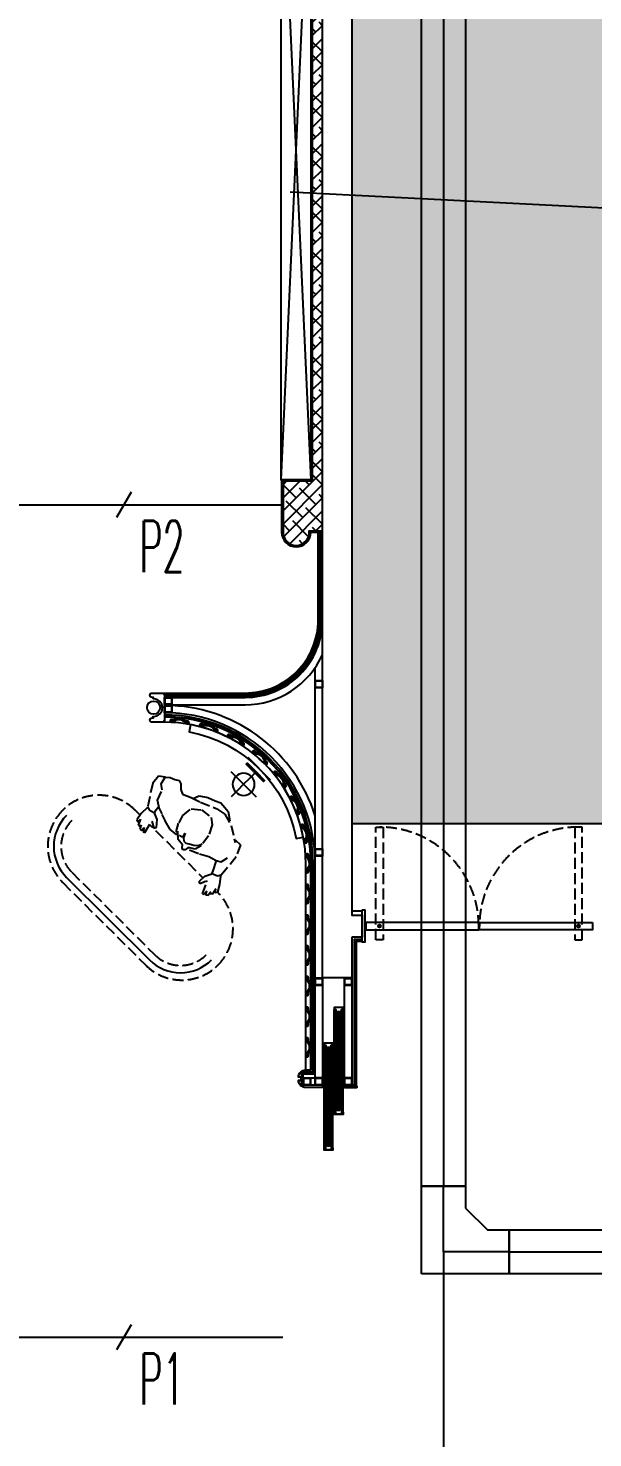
# Model space of a CAD drawing. Extents: x -284868 to 304789, y -137694 to 137894.
# Drawn here: x -71369 to -67509, y -98586 to -88938 of the extents above; entities that cross this region are included whole.
import ezdxf

# ---------------------------------------------------------------- set-up
doc = ezdxf.new("R2010")
doc.units = 0
doc.set_wipeout_variables(frame=1)
doc.linetypes.add('DASH', pattern=[0.35, 0.25, -0.1])
doc.layers.get('0').update_dxf_attribs({"linetype": 'CONTINUOUS'})
for name, color, linetype in [('0-墙', 4, 'CONTINUOUS'), ('0-非设计区域', 251, 'CONTINUOUS'), ('CABLETRAY', 4, 'CONTINUOUS'), ('CABLETRAY_DOTE', 5, 'DASH'), ('P-完成面', 42, 'CONTINUOUS'), ('P-平面家具', 3, 'CONTINUOUS'), ('P-门扇', 6, 'CONTINUOUS'), ('TEXT_照明_回路标注', 41, 'CONTINUOUS'), ('WIRE-照明', 130, 'CONTINUOUS')]:
    doc.layers.add(name, color=color, linetype=linetype)
doc.styles.add('HZ_e', font='simplex.shx', dxfattribs={"width": 0.8, "bigfont": 'hztxt.shx'})
doc.linetypes.add('FENCELINE2', pattern='A,6.35,-2.54,[132,ltypeshp.shx,S=2.54,R=0,X=-2.54,Y=0],-2.54,25.4', length=36.83)

# ---------------------------------------------------------------- blocks, each defined once
blk = doc.blocks.new('A$C55830984')
at = {"layer": 'P-完成面', "color": 251}
for points in [[(-50, 50), (0, 50), (0, 0), (-50, 0)], [(-47, 47), (-3, 47), (-3, 3), (-47, 3)]]:
    blk.add_lwpolyline(points, close=True, dxfattribs=at)
blk = doc.blocks.new('A$Cdc63680e')
at = {"layer": 'P-完成面', "ltscale": 3}
h = blk.add_hatch(dxfattribs=at)
h.set_pattern_fill('ANSI38', color=250)
h.set_pattern_definition([(45, (-422851.3827, 373884.1253), (-2.24506403, 2.24506403), []), (135, (-422851.3827, 373884.1253), (-6.73519209, 2.24506403), [7.9375, -4.7625])])
edge = h.paths.add_edge_path()
edge.add_arc((-71.2, 0.4), 61.2, 359.64024, 407.86784)
edge.add_arc((-23.8, 53.8), 10.3, 96.60304, 231.5978, ccw=False)
edge.add_arc((-25, 55), 9, 0, 89.65095, ccw=False)
edge.add_line((-16, 55), (-16, 34))
edge.add_line((-16, 34), (-1, 34))
edge.add_line((-1, 34), (-1, -34))
edge.add_line((-1, -34), (-16, -34))
edge.add_line((-16, -34), (-16, -55))
edge.add_arc((-25, -55), 9, 270.34905, 360, ccw=False)
edge.add_arc((-23.8, -53.8), 10.3, 128.4022, 263.39696, ccw=False)
edge.add_arc((-71.2, -0.4), 61.2, 312.13216, 360.35976)
at = {"layer": 'P-完成面'}
blk.add_lwpolyline([(-11, 0, 0.213484), (-30.8, 45), (-30.8, 45, -0.669016), (-25, 65), (-25, 65, -0.414214), (-15, 55), (-15, 35), (0, 35), (0, -35), (-15, -35), (-15, -55, -0.414214), (-25, -65), (-25, -65, -0.669016), (-30.8, -45), (-30.8, -45, 0.213484), (-11, 0, -0.213484)], format="xyb", dxfattribs=at)
at = {"layer": 'P-完成面', "color": 251}
blk.add_lwpolyline([(-10, 0, 0.213595), (-30.1, 45.8, -0.668146), (-24.9, 64, -0.41243), (-16, 55), (-16, 34), (-1, 34), (-1, -34), (-16, -34), (-16, -55, -0.41243), (-24.9, -64, -0.668146), (-30.1, -45.8, 0.213595)], format="xyb", close=True, dxfattribs=at)
blk = doc.blocks.new('A$C05673959')
at = {"color": 6, "linetype": 'DASH', "ltscale": 80, "elevation": 0}
for points in [[(6, 41), (1, 45), (0, 39)], [(10, 25), (1, 45)], [(17, 47), (20, 52), (23, 47)], [(20, 25), (20, 52)], [(30, 25), (39, 45)], [(34, 41), (39, 45), (40, 39)]]:
    blk.add_lwpolyline(points, dxfattribs=at)
for points in [[(5, 15), (5, 0), (35, 0), (35, 15)], [(10, 15), (30, 15), (30, 25), (10, 25)]]:
    blk.add_lwpolyline(points, close=True, dxfattribs=at)
blk = doc.blocks.new('A$C91fbf63e')
at = {"color": 8}
blk.add_wipeout([(0, 0), (-50, 0), (-50, -50), (0, -50)], dxfattribs=at).dxf.layer = 'P-完成面'
at = {"layer": 'P-完成面'}
h = blk.add_hatch(dxfattribs=at)
h.set_pattern_fill('_USER', color=8, scale=3.749611, angle=225, style=0, double=1, pattern_type=0)
h.set_pattern_definition([(135, (1.25, -48.3284), (2.65138, 2.65138), []), (45, (1.25, -48.3284), (2.65138, -2.65138), [])])
h.paths.add_polyline_path([(-2, -48), (-2, -43), (-47, -43), (-47, -48)])
at = {"layer": 'P-完成面', "color": 3, "elevation": 0}
for points in [[(-3, -48), (-2, -48), (-2, -2), (-48, -2), (-48, -48), (-47, -48), (-47, -50), (-50, -50), (-50, 0), (0, 0), (0, -50), (-3, -50), (-3, -48)], [(-47, -43), (-2, -43), (-2, -48), (-47, -48), (-47, -43)]]:
    blk.add_lwpolyline(points, dxfattribs=at)
at = {"layer": 'P-完成面', "color": 8, "elevation": 0}
blk.add_lwpolyline([(-47, -50), (-3, -50)], dxfattribs=at)
at = {"layer": 'P-完成面', "color": 8}
for centre in [(-47, -43, 0), (-2, -43, 0)]:
    blk.add_arc(centre, 0.722, 234.7473, 305.2527, dxfattribs=at)
at = {"layer": 'P-完成面', "color": 8, "extrusion": (0, 0, -1), "xscale": -0.674219491757518, "yscale": 0.674219491757518, "zscale": -0.674219491757518, "rotation": 180}
blk.add_blockref('A$C05673959', (12, -2, 0), dxfattribs=at)
blk = doc.blocks.new('A$C95e0a651')
at = {"color": 251, "ltscale": 3}
for p, q in [((10, -45), (10, -687.5)), ((50, -45), (50, -687.5))]:
    blk.add_line(p, q, dxfattribs=at)
for points in [[(37.5, -45), (50, -45), (50, -15), (60, -15), (60, 0), (0, 0), (0, -15), (10, -15), (10, -45), (22.5, -45), (22.5, -30), (37.5, -30), (37.5, -45)], [(37.5, -687.5), (50, -687.5), (50, -717.5), (60, -717.5), (60, -732.5), (0, -732.5), (0, -717.5), (10, -717.5), (10, -687.5), (22.5, -687.5), (22.5, -702.5), (37.5, -702.5), (37.5, -687.5)]]:
    blk.add_lwpolyline(points)
at = {"color": 8, "ltscale": 3}
for points in [[(0, -717.5), (0, -15)], [(60, -717.5), (60, -15)]]:
    blk.add_lwpolyline(points, dxfattribs=at)
for points in [[(39, -43.5), (48.5, -43.5), (48.5, -13.5), (58.5, -13.5), (58.5, -1.5), (1.5, -1.5), (1.5, -13.5), (11.5, -13.5), (11.5, -43.5), (21, -43.5), (21, -28.5), (39, -28.5)], [(39, -689), (48.5, -689), (48.5, -719), (58.5, -719), (58.5, -731), (1.5, -731), (1.5, -719), (11.5, -719), (11.5, -689), (21, -689), (21, -704), (39, -704)]]:
    blk.add_lwpolyline(points, close=True)
at = {"color": 5}
blk.add_lwpolyline([(26, -30), (34, -30), (36, -32), (36, -700.5), (34, -702.5), (26, -702.5), (24, -700.5), (24, -32)], close=True, dxfattribs=at)
blk = doc.blocks.new('*U406')
blk.add_line((-201.7, 244.1), (-201.7, 29.1))
at = {"color": 250}
blk.add_wipeout([(0.7, 81.6), (3.9, 85), (7, 88.6), (9.8, 92.4), (12.3, 96.4), (14.6, 100.5), (16.6, 104.8), (18.4, 109.1), (19.9, 113.6), (21.1, 118.2), (22, 122.8), (22.6, 127.5), (23, 132.2), (23, 136.9), (22.7, 141.6), (22.2, 146.2), (21.3, 150.9), (20.2, 155.4), (18.7, 159.9), (17, 164.3), (15.1, 168.6), (12.8, 172.8), (10.3, 176.7), (7.6, 180.6), (4.6, 184.2), (1.4, 187.7), (-2, 190.9), (-5.6, 194), (-9.4, 196.8), (-13.4, 199.3), (-17.5, 201.6), (-21.8, 203.6), (-26.1, 205.4), (-30.6, 206.9), (-35.1, 208.1), (-39.8, 209), (-44.4, 209.6), (-49.1, 209.9), (-53.9, 210), (-58.6, 209.7), (-63.2, 209.2), (-67.9, 208.3), (-72.4, 207.2), (-76.9, 205.7), (-81.3, 204), (-85.6, 202), (-89.7, 199.8), (-93.7, 197.3), (-97.6, 194.6), (-101.2, 191.6), (-104.7, 188.4), (-107.9, 185), (-110.9, 181.4), (-113.7, 177.6), (-116.3, 173.6), (-118.6, 169.5), (-120.6, 165.2), (-122.4, 160.9), (-123.9, 156.4), (-125.1, 151.8), (-126, 147.2), (-126.6, 142.5), (-126.9, 137.8), (-127, 133.1), (-126.7, 128.4), (-126.1, 123.8), (-125.3, 119.1), (-124.1, 114.6), (-122.7, 110.1), (-121, 105.7), (-119, 101.4), (-116.8, 97.2), (-114.3, 93.3), (-111.6, 89.4), (-108.6, 85.8), (-105.4, 82.3), (-102, 79.1), (-98.3, 76), (-94.6, 73.2), (-90.6, 70.7), (-86.5, 68.4), (-82.2, 66.4), (-77.9, 64.6), (-73.4, 63.1), (-68.8, 61.9), (-64.2, 61), (-59.5, 60.4), (-54.8, 60.1), (-50.1, 60), (-45.4, 60.3), (-40.7, 60.8), (-36.1, 61.7), (-31.5, 62.8), (-27, 64.3), (-22.7, 66), (-18.4, 68), (-14.2, 70.2), (-10.2, 72.7), (-6.4, 75.4), (-2.8, 78.4)], dxfattribs=at)
for points in [[(-160.4, 135), (-171.9, 135), (-171.9, 219.2), (-160.4, 219.2)], [(-160.4, 53), (-171.9, 53), (-171.9, 135), (-160.4, 135)]]:
    blk.add_hatch(color=256).paths.add_polyline_path(points)
for q in [(-171.9, 217), (-171.9, 53)]:
    blk.add_line((-171.9, 135), q)
at = {"color": 251}
for q in [(-52, 255), (-171.9, 135), (67.8, 135), (-52, 15)]:
    blk.add_line((-52, 135), q, dxfattribs=at)
for points in [[(-171.9, 53), (-160.4, 53), (-160.4, 219.2), (-171.9, 219.2)], [(-171.9, 53), (-171.9, 53), (-171.9, 217), (-171.9, 217)]]:
    blk.add_lwpolyline(points, close=True)
blk.add_circle((-52, 135), 75)
blk = doc.blocks.new('A$C78095CF1')
at = {"color": 251, "linetype": 'DASH', "ltscale": 300}
blk.add_wipeout([(673, 62), (712, 104), (722, 0), (736, 0), (743, 37), (750, 2), (769, 7), (774, 42), (776, 25), (793, 30), (797, 69), (800, 69), (805, 48), (821, 62), (810, 121), (788, 185), (833, 372), (823, 471), (772, 488), (776, 469), (693, 574), (672, 597), (586, 680), (543, 700), (520, 696), (496, 693), (465, 693), (433, 692), (369, 674), (338, 639), (317, 635), (244, 630), (218, 658), (198, 696), (175, 713), (142, 707), (104, 702), (69, 689), (68, 690), (18, 674), (0, 605), (43, 425), (45, 418), (26, 365), (23, 354), (12, 296), (28, 282), (35, 302), (36, 303), (40, 263), (57, 259), (59, 275), (64, 240), (83, 236), (90, 266), (97, 233), (111, 232), (121, 337), (160, 295), (176, 307), (154, 366), (113, 405), (120, 466), (134, 451), (175, 416), (214, 384), (277, 341), (340, 328), (352, 326), (367, 298), (418, 275), (425, 253), (437, 241), (453, 249), (458, 259), (464, 259), (532, 264), (559, 266), (623, 276), (642, 279), (658, 278), (696, 278), (707, 277), (720, 172), (679, 132), (659, 78), (657, 74)], dxfattribs=at).dxf.layer = 'P-平面家具'
at = {"layer": 'P-平面家具', "color": 251, "linetype": 'DASH', "ltscale": 300}
for p, q in [((18, 674), (0, 605)), ((69, 691), (18, 674)), ((61, 630), (66, 689)), ((65, 672), (69, 691)), ((104, 702), (69, 689)), ((142, 704), (104, 702)), ((142, 707), (175, 713)), ((175, 713), (198, 696)), ((198, 696), (218, 658)), ((218, 658), (244, 630)), ((338, 639), (369, 674)), ((369, 674), (433, 692)), ((433, 692), (496, 693)), ((496, 693), (543, 700)), ((543, 700), (586, 680)), ((586, 680), (623, 663)), ((623, 663), (675, 593)), ((0, 605), (25, 500)), ((88, 592), (61, 630)), ((88, 592), (61, 630)), ((92, 503), (88, 592)), ((92, 503), (88, 592)), ((244, 630), (317, 635)), ((317, 635), (399, 634)), ((319, 481), (355, 557)), ((355, 557), (432, 584)), ((399, 634), (535, 643)), ((432, 584), (525, 564)), ((525, 564), (558, 515)), ((535, 643), (610, 633)), ((610, 633), (693, 574)), ((693, 574), (776, 469)), ((25, 500), (45, 418)), ((120, 466), (92, 503)), ((115, 431), (120, 466)), ((128, 455), (120, 466)), ((169, 422), (128, 455)), ((319, 419), (319, 481)), ((558, 515), (569, 426)), ((776, 469), (772, 488)), ((772, 488), (823, 471)), ((823, 471), (833, 372)), ((23, 354), (12, 296)), ((45, 418), (23, 354)), ((43, 425), (66, 407)), ((66, 407), (106, 405)), ((111, 234), (121, 337)), ((113, 405), (115, 431)), ((154, 366), (113, 405)), ((121, 337), (136, 323)), ((176, 307), (154, 366)), ((231, 372), (169, 422)), ((277, 341), (214, 384)), ((340, 328), (277, 341)), ((328, 345), (316, 413)), ((330, 352), (353, 319)), ((367, 298), (338, 354)), ((361, 330), (382, 327)), ((382, 327), (394, 339)), ((394, 339), (397, 366)), ((397, 366), (401, 327)), ((551, 330), (519, 287)), ((530, 325), (551, 349)), ((569, 426), (551, 328)), ((745, 286), (776, 335)), ((833, 372), (808, 267)), ((12, 296), (28, 282)), ((28, 282), (35, 312)), ((33, 302), (36, 302)), ((35, 312), (40, 263)), ((40, 263), (57, 259)), ((57, 259), (59, 275)), ((59, 275), (64, 240)), ((64, 240), (83, 236)), ((83, 236), (90, 266)), ((90, 266), (97, 233)), ((97, 233), (111, 234)), ((136, 323), (160, 295)), ((160, 295), (176, 307)), ((418, 275), (367, 298)), ((401, 327), (413, 306)), ((413, 306), (434, 298)), ((425, 253), (418, 275)), ((437, 241), (425, 253)), ((434, 298), (460, 305)), ((453, 249), (437, 241)), ((464, 273), (453, 249)), ((460, 305), (497, 311)), ((479, 278), (464, 273)), ((559, 266), (464, 259)), ((519, 287), (479, 278)), ((497, 311), (530, 325)), ((642, 279), (559, 266)), ((707, 277), (642, 279)), ((705, 278), (745, 286)), ((718, 197), (707, 277)), ((808, 267), (788, 185)), ((657, 74), (679, 132)), ((679, 132), (720, 172)), ((720, 172), (718, 197)), ((767, 173), (727, 172)), ((790, 192), (767, 173)), ((788, 185), (810, 121)), ((810, 121), (821, 62)), ((673, 62), (657, 74)), ((697, 90), (673, 62)), ((712, 104), (697, 90)), ((722, 0), (712, 104)), ((736, 0), (722, 0)), ((743, 33), (736, 0)), ((750, 2), (743, 33)), ((769, 7), (750, 2)), ((774, 42), (769, 7)), ((776, 25), (774, 42)), ((793, 30), (776, 25)), ((798, 79), (793, 30)), ((800, 69), (797, 69)), ((805, 48), (798, 79)), ((821, 62), (805, 48))]:
    blk.add_line(p, q, dxfattribs=at)
blk = doc.blocks.new('A$C4DBE3E00')
at = {"layer": 'CABLETRAY'}
for p, q in [((-7723, -1374.9), (-7723, 17915.9)), ((-7423, 17915.9), (-7423, -1374.9)), ((-7723, -1974.9), (-7723, -1374.9)), ((-7723, -1374.9), (-7423, -1374.9)), ((-7423, -1374.9), (-7723, -1374.9)), ((-7423, -1374.9), (-7423, -1524.9)), ((-7423, -1524.9), (-7273, -1674.9)), ((-7273, -1674.9), (-7123, -1674.9)), ((-7123, -1974.9), (-7123, -1674.9)), ((-7123, -1674.9), (8943, -1674.9)), ((-7123, -1674.9), (-7123, -1974.9)), ((-7123, -1974.9), (-7723, -1974.9)), ((8943, -1974.9), (-7123, -1974.9))]:
    blk.add_line(p, q, dxfattribs=at)
at = {"layer": 'CABLETRAY_DOTE'}
for p, q in [((-7573, 17915.9), (-7573, -1374.9)), ((-7573, -1824.9), (-7573, -1374.9)), ((-7123, -1824.9), (-7573, -1824.9)), ((-7123, -1824.9), (8943, -1824.9))]:
    blk.add_line(p, q, dxfattribs=at)

msp = doc.modelspace()

# ---------------------------------------------------------------- hatches: boundary and pattern name
at = {"layer": '0-非设计区域', "ltscale": 3}
h = msp.add_hatch(dxfattribs=at)
h.set_pattern_fill('ANGLE', color=256, scale=100)
h.set_pattern_definition([(0, (-492507.45, 278012.8), (0, 698.5), [508, -190.5]), (90, (-492507.45, 278012.8), (-698.5, 4e-14), [508, -190.5])])
h.paths.add_polyline_path([(-66856.6, -67385.8), (-66856.6, -75488.5), (-69156.6, -75488.5), (-69156.6, -94382), (-67356.6, -94382), (-67356.6, -95588.5), (-57756.6, -95588.5), (-57756.6, -99388.5), (-61306.6, -99388.5), (-61306.6, -99688.5), (-67356.6, -99688.5), (-67356.6, -103688.5), (-58356.6, -103688.5), (-58356.6, -106368.5), (-53056.6, -106368.5), (-53056.6, -117135.8), (-52206.6, -117135.8), (-52206.6, -118589), (-41206.1, -118589), (-41206.2, -65088), (-52206.6, -65088), (-52206.6, -67385.8), (-53706.6, -67385.8), (-53706.6, -65088.5), (-66206.6, -65088.5), (-66206.6, -67385.8)])
at = {"layer": 'P-完成面', "ltscale": 3}
h = msp.add_hatch(dxfattribs=at)
h.set_pattern_fill('ANSI38', color=250, scale=20)
h.set_pattern_definition([(45, (-492507.45, 278012.77), (-44.9012806, 44.9012806), []), (135, (-492507.45, 278012.77), (-134.703842, 44.9012806), [158.75, -95.25])])
h.paths.add_polyline_path([(-69356.6, -84598.5), (-70486.6, -84598.5, 1), (-70486.6, -84678.5), (-70326.6, -84678.5), (-70326.6, -84748.5), (-70136.6, -84748.5, -0.414214), (-70006.6, -84878.5), (-70006.6, -85798.5, -0.414214), (-70136.6, -85928.5), (-70326.6, -85928.5), (-70326.6, -85998.5), (-70486.6, -85998.5, 1), (-70486.6, -86078.5), (-69886.6, -86078.5, -0.414214), (-69376.6, -86588.5), (-69376.6, -87198.5), (-69447.2, -87198.5, 0.447214), (-69536.6, -87098.5, 0.414214), (-69626.6, -87188.5), (-69626.6, -87538.5), (-69426.6, -87538.5), (-69426.6, -92038.5), (-69626.6, -92038.5), (-69626.6, -92388.5, 0.414214), (-69536.6, -92478.5, 0.447214), (-69447.2, -92378.5), (-69356.6, -92378.5)])

# ---------------------------------------------------------------- linework, layer by layer
at = {"layer": '0-墙', "ltscale": 3}
msp.add_lwpolyline([(-69156.6, -95158.5), (-69156.6, -95438.5), (-69356.6, -95438.5), (-69356.6, -75288.5), (-68906.6, -75288.5), (-68906.6, -75488.5), (-69156.6, -75488.5), (-69156.6, -95008.5), (-69086.6, -95008.5), (-69086.6, -95158.5), (-69156.6, -95158.5)], dxfattribs=at)
at = {"layer": '0-非设计区域', "ltscale": 3}
msp.add_lwpolyline([(-41206.1, -118589), (-41206.2, -65088), (-52206.6, -65088), (-52206.6, -67385.8), (-53706.6, -67385.8), (-53706.6, -65088.5), (-66206.6, -65088.5), (-66206.6, -67385.8), (-66856.6, -67385.8), (-66856.6, -75488.5), (-69156.6, -75488.5), (-69156.6, -94382), (-67356.6, -94382), (-67356.6, -95588.5), (-57756.6, -95588.5), (-57756.6, -99388.5)], dxfattribs=at)
at = {"layer": 'P-完成面', "color": 6, "ltscale": 3}
for p, q in [((-69639.6, -92028.5), (-69436.6, -87548.5)), ((-69639.6, -87548.5), (-69436.6, -92028.5))]:
    msp.add_line(p, q, dxfattribs=at)
at = {"layer": 'P-完成面', "color": 251, "ltscale": 3}
msp.add_line((-69406.6, -94653.5), (-69406.6, -93314), dxfattribs=at)
at = {"layer": 'P-完成面', "color": 251}
for p, q in [((-70386.6, -93568.5), (-70386.6, -93573.5)), ((-69500.4, -96079.1), (-69500.4, -96177.9)), ((-69488.4, -96081.7), (-69500.4, -96081.7)), ((-69488.4, -96172.1), (-69500.4, -96172.1)), ((-69488.4, -96093.7), (-69406.6, -96093.7))]:
    msp.add_line(p, q, dxfattribs=at)
at = {"layer": 'P-完成面'}
msp.add_line((-69156.6, -94978.5), (-69086.6, -94978.5), dxfattribs=at)
at = {"layer": 'P-完成面', "ltscale": 3}
for points in [[(-69436.6, -87548.5), (-69436.6, -92028.5), (-69639.6, -92028.5), (-69639.6, -92033.5), (-69636.6, -92033.5), (-69636.6, -92388.5, 0.414214), (-69536.6, -92488.5), (-69536.6, -92488.5, 0.414214), (-69436.6, -92388.5), (-69356.6, -92388.5)], [(-70436.6, -93498.5), (-70436.6, -93488.5), (-69886.6, -93488.5, 0.414214), (-69386.6, -92988.5), (-69386.6, -92388.5)], [(-70436.6, -93498.5), (-69886.6, -93498.5, 0.414214), (-69376.6, -92988.5), (-69376.6, -92388.5)]]:
    msp.add_lwpolyline(points, format="xyb", dxfattribs=at)
at = {"layer": 'P-完成面', "color": 6, "ltscale": 3}
msp.add_lwpolyline([(-69639.6, -92028.5), (-69639.6, -87548.5)], dxfattribs=at)
at = {"layer": 'P-完成面', "color": 251, "ltscale": 3}
for points in [[(-69426.6, -87538.5), (-69426.6, -92038.5), (-69626.6, -92038.5), (-69626.6, -92388.5, 0.414214), (-69536.6, -92478.5, 0.447214), (-69447.2, -92378.5), (-69356.6, -92378.5)], [(-70436.6, -93508.5), (-69886.6, -93508.5, 0.414214), (-69366.6, -92988.5), (-69366.6, -92388.5)], [(-70436.6, -93518.5), (-69886.6, -93518.5, 0.414214), (-69356.6, -92988.5), (-69356.6, -92388.5)], [(-70436.6, -93568.5), (-69886.6, -93568.5, 0.296379), (-69356.6, -93224.1, 0.296379)]]:
    msp.add_lwpolyline(points, format="xyb", dxfattribs=at)
at = {"layer": 'P-完成面'}
msp.add_lwpolyline([(-70441.6, -93688.5), (-70521.6, -93688.5, -0.414214), (-70536.6, -93673.5), (-70536.6, -93673.5, -0.414214), (-70521.6, -93658.5), (-70511.6, -93658.5, -1), (-70511.6, -93648.5, 1), (-70511.6, -93528.5, -1), (-70511.6, -93518.5), (-70521.6, -93518.5, -0.414214), (-70536.6, -93503.5), (-70536.6, -93503.5, -0.414214), (-70521.6, -93488.5), (-70441.6, -93488.5), (-70441.6, -93498.5), (-70436.6, -93498.5), (-70436.6, -93678.5), (-70441.6, -93678.5)], format="xyb", close=True, dxfattribs=at)
at = {"layer": 'P-完成面', "color": 251}
for points in [[(-69406.6, -94328.7, 0.31455), (-70386.6, -93574.6)], [(-69406.6, -96069.7), (-69406.6, -94653.5, 0.414214), (-70436.6, -93623.5, 0.414214)], [(-69421.6, -96081.7), (-69421.6, -94653.5, 0.414214), (-70436.6, -93638.5, 0.414214)], [(-69433.6, -96069.7), (-69433.6, -94653.5, 0.414214), (-70436.6, -93650.5)], [(-69357.8, -96172.1), (-69357.8, -96187.3), (-69471.6, -96187.3, -0.407029), (-69520.4, -96139.7), (-69500.4, -96139.7), (-69500.4, -96117.3), (-69520.4, -96117.3, -0.407029), (-69471.6, -96069.7), (-69433.6, -96069.7)]]:
    msp.add_lwpolyline(points, format="xyb", dxfattribs=at)
at = {"layer": 'P-完成面'}
for points in [[(-69436.6, -96068.5), (-69436.6, -94653.5, 0.414214), (-70436.6, -93653.5)], [(-70259.1, -93704.9), (-70268.3, -93754.1, -0.309555), (-69537.2, -94485.2), (-69488.1, -94476, 0.309555), (-70259.1, -93704.9, 0)], [(-69356.6, -96172.1), (-69356.6, -96188.5), (-69471.6, -96188.5, -0.414214), (-69521.6, -96138.5), (-69521.6, -96138.5), (-69501.6, -96138.5), (-69501.6, -96118.5), (-69521.6, -96118.5), (-69521.6, -96118.5, -0.414214), (-69471.6, -96068.5), (-69436.6, -96068.5)]]:
    msp.add_lwpolyline(points, format="xyb", dxfattribs=at)
at = {"layer": 'P-完成面', "color": 8}
msp.add_lwpolyline([(-69471.6, -96068.5), (-69471.6, -94653.5, 0.414214), (-70436.6, -93688.5), (-70436.6, -93688.5), (-70436.6, -93678.5)], format="xyb", dxfattribs=at)
at = {"layer": 'P-完成面'}
msp.add_lwpolyline([(-69086.6, -94973.5), (-69066.6, -94973.5), (-69066.6, -95193.5), (-69086.6, -95193.5)], close=True, dxfattribs=at)
at = {"layer": 'P-完成面', "color": 251}
for points in [[(-69086.6, -95175.3), (-69139.8, -95175.3), (-69139.8, -96179.7)], [(-69086.6, -95187.3), (-69127.8, -95187.3), (-69127.8, -96178.5)], [(-69406.6, -96172.1), (-69488.4, -96172.1), (-69488.4, -96081.7), (-69406.6, -96081.7)]]:
    msp.add_lwpolyline(points, dxfattribs=at)
at = {"layer": 'P-完成面'}
for points in [[(-69086.6, -95188.5), (-69126.6, -95188.5), (-69126.6, -96178.5)], [(-69139.8, -96178.5), (-69121.6, -96178.5), (-69121.6, -96188.5), (-69206.6, -96188.5), (-69206.6, -96172.1)], [(-69139.8, -96179.7), (-69122.8, -96179.7), (-69122.8, -96187.3), (-69205.4, -96187.3), (-69205.4, -96172.1)]]:
    msp.add_lwpolyline(points, dxfattribs=at)
at = {"layer": 'P-完成面', "color": 251}
for points in [[(-69406.6, -95488.5), (-69356.6, -95488.5), (-69356.6, -96122.1), (-69406.6, -96122.1)], [(-69206.6, -95488.5), (-69156.6, -95488.5), (-69156.6, -96122.1), (-69206.6, -96122.1)], [(-69438.4, -96122.1), (-69406.6, -96122.1), (-69406.6, -96172.1), (-69438.4, -96172.1)], [(-69139.8, -96172.1), (-69205.4, -96172.1), (-69205.4, -96179.7), (-69139.8, -96179.7)], [(-69122.8, -96179.7), (-69205.4, -96179.7), (-69205.4, -96187.3), (-69122.8, -96187.3)]]:
    msp.add_lwpolyline(points, close=True, dxfattribs=at)
at = {"layer": 'P-完成面'}
msp.add_circle((-70511.6, -93588.5), 45, dxfattribs=at)
at = {"layer": 'P-门扇', "color": 251}
for p, q in [((-68978.6, -95083.5), (-68954.6, -95083.5)), ((-68966.6, -95071.5), (-68966.6, -95095.5)), ((-67594.6, -95083.5), (-67618.6, -95083.5)), ((-67606.6, -95071.5), (-67606.6, -95095.5))]:
    msp.add_line(p, q, dxfattribs=at)
at = {"layer": 'P-门扇', "color": 251, "linetype": 'DASH', "ltscale": 300}
for points in [[(-68991.6, -95178.5), (-68991.6, -94406), (-68941.6, -94406), (-68941.6, -95178.5)], [(-67581.6, -95178.5), (-67581.6, -94406), (-67631.6, -94406), (-67631.6, -95178.5)]]:
    msp.add_lwpolyline(points, close=True, dxfattribs=at)
at = {"layer": 'P-门扇'}
for points in [[(-69061.6, -95058.5), (-69061.6, -95108.5), (-68289.1, -95108.5), (-68289.1, -95058.5)], [(-67511.6, -95058.5), (-67511.6, -95108.5), (-68284.1, -95108.5), (-68284.1, -95058.5)]]:
    msp.add_lwpolyline(points, close=True, dxfattribs=at)
at = {"layer": 'P-门扇', "color": 251}
for centre in [(-68966.6, -95083.5), (-67606.6, -95083.5)]:
    msp.add_circle(centre, 10, dxfattribs=at)
at = {"layer": 'P-门扇', "color": 251, "linetype": 'DASH', "ltscale": 300}
for centre, start, end in [((-68966.6, -95083.5), 0, 90), ((-67606.6, -95083.5), 90, 180)]:
    msp.add_arc(centre, 677.5, start, end, dxfattribs=at)
at = {"layer": 'TEXT_照明_回路标注'}
for p, q in [((-70664.3, -92115), (-70764.4, -92286.2)), ((-70664.6, -97812.3), (-70764.7, -97983.6))]:
    msp.add_line(p, q, dxfattribs=at)
msp.add_lwpolyline([(-65793, -90176.8), (-67294.9, -90176.8), (-69577.2, -90061.2)], dxfattribs=at)
at = {"layer": 'WIRE-照明'}
for points in [[(-71802.1, -92200.6), (-69626.6, -92200.6)], [(-68529.6, -97313.4), (-68529.6, -103046.1), (-68762.7, -103289)], [(-71802.1, -97897.9), (-69627.2, -97897.9)]]:
    msp.add_lwpolyline(points, dxfattribs=at)

# ---------------------------------------------------------------- block references
at = {"layer": 'P-完成面', "color": 1, "ltscale": 3}
for p in [(-69356.6, -93452.7), (-70386.6, -93568.5), (-70386.6, -93623.5), (-69356.6, -94604.5), (-69356.6, -95488.5), (-69156.6, -95488.5), (-69438.4, -96172.1), (-69356.6, -96172.1), (-69156.6, -96172.1)]:
    msp.add_blockref('A$C55830984', p, dxfattribs=at)
at = {"layer": 'P-完成面', "color": 1, "ltscale": 3, "xscale": -1}
for p, rotation in [((-70332, -93659.6), 263.990143631382), ((-70127.6, -93703), 251.9901436313806), ((-69936.8, -93788.1), 239.9901436313806), ((-69767.8, -93910.9), 227.9901436313807), ((-69628, -94066.2), 215.9901436313807), ((-69523.6, -94247.1), 203.9901436313808), ((-69459, -94445.9), 191.9901436313808), ((-69436.9, -94653.6), 180.4965831798653), ((-69436.6, -94863.6), 180), ((-69436.6, -95073.6), 180), ((-69436.6, -95283.6), 180), ((-69436.6, -95493.6), 180), ((-69436.6, -95703.6), 180), ((-69436.6, -95913.6), 180)]:
    msp.add_blockref('A$Cdc63680e', p, dxfattribs=dict(at, rotation=rotation))
at = {"layer": 'P-门扇'}
for p in [(-69276.6, -95640), (-69346.6, -95884)]:
    msp.add_blockref('A$C95e0a651', p, dxfattribs=at)
at = {"layer": 'WIRE-照明'}
msp.add_blockref('A$C4DBE3E00', (-60956.6, -95488.5), dxfattribs=at)

# ---------------------------------------------------------------- texts
at = {"layer": 'TEXT_照明_回路标注', "style": 'HZ_e', "width": 0.5}
for s, p in [('P2', (-70608, -92660.4, 0.1)), ('P1', (-70608.2, -98357.8, 0.1))]:
    msp.add_text(s, height=350, dxfattribs=at).set_placement(p)

# ---------------------------------------------------------------- next in the draw order: block references
at = {"layer": 'P-完成面', "ltscale": 3, "xscale": 0.2000203023842177, "yscale": 0.2000203023842177, "zscale": 0.2000203023842177}
msp.add_blockref('A$C91fbf63e', (-69406.6, -92378.5), dxfattribs=at)
at = {"layer": 'P-平面家具', "linetype": 'DASH', "ltscale": 300, "xscale": -1.008957704772744, "yscale": 1.008957704772744, "zscale": 1.008957704772744, "rotation": 45.00091616799906}
msp.add_blockref('*U406', (-69837.2, -94246.7), dxfattribs=at)

# ---------------------------------------------------------------- next in the draw order: linework, layer by layer
at = {"layer": 'P-平面家具', "linetype": 'DASH', "ltscale": 300}
msp.add_lwpolyline([(-71133.2, -94291.1), (-71133.2, -94291.1, 0.414214), (-71132.3, -94786.1), (-70565.6, -95350.8, 0.414214), (-70070.7, -95349.9), (-70070.7, -95349.9, 0.414214), (-70071.5, -94854.9), (-70638.2, -94290.2, 0.414214)], format="xyb", close=True, dxfattribs=at)

# ---------------------------------------------------------------- next in the draw order: block references
at = {"layer": 'P-平面家具', "linetype": 'DASH', "ltscale": 300, "xscale": 0.8800000001215574, "yscale": 0.8800000001215574, "zscale": 0.8800000001215574, "rotation": 334.2027609682958}
msp.add_blockref('A$C78095CF1', (-70749.4, -94585.7), dxfattribs=at)

# ---------------------------------------------------------------- next in the draw order: linework, layer by layer
at = {"layer": 'P-平面家具', "color": 6, "linetype": 'FENCELINE2', "ltscale": 3}
msp.add_lwpolyline([(-71106.7, -94326.4, 0.414214), (-71105.9, -94750.7), (-70539.3, -95315.4, 0.414214), (-70115, -95314.6, 0.414214)], format="xyb", dxfattribs=at)
at = {"layer": 'P-平面家具', "color": 251, "linetype": 'DASH', "ltscale": 300}
msp.add_lwpolyline([(-71071.3, -94361.7, 0.414214), (-71070.7, -94715.3), (-70504, -95279.9, 0.414214), (-70150.4, -95279.3)], format="xyb", dxfattribs=at)

doc.saveas('drawing.dxf')
